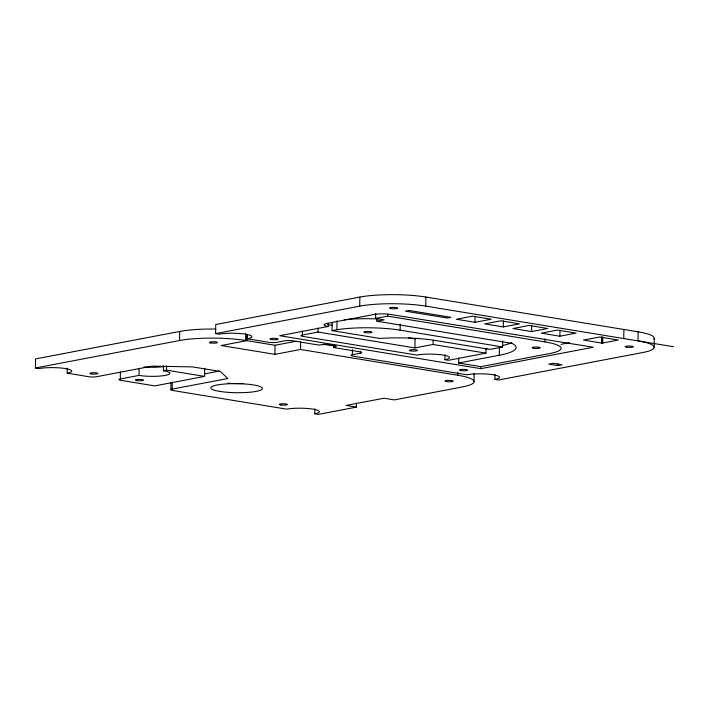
<?xml version="1.0" encoding="UTF-8"?>
<svg xmlns="http://www.w3.org/2000/svg" width="709" height="709" viewBox="0 0 709 709"><rect width="100%" height="100%" fill="white"/><g stroke="black" fill="none" stroke-linecap="round" stroke-linejoin="round"><path stroke-width="1.06" d="M356.467 403.084L356.423 407.117L318.438 414.357L314.805 413.764A18.602 3.261 0.7 0 0 312.935 409.137A18.602 3.261 0.7 0 0 286.693 409.155L172.766 390.482A5.53 0.966 0.7 0 1 172.207 389.108L227.864 378.509L220.331 371.454L192.618 366.907L152.249 366.11L96.592 376.709A5.53 0.966 0.7 0 1 88.785 376.718L67.195 373.182A18.602 3.261 0.7 0 0 65.325 368.556A18.602 3.261 0.7 0 0 39.075 368.574L35.45 367.971L35.565 358.905L179.687 331.449A46.821 8.207 0.7 0 1 215.82 329.047M67.195 373.182L67.258 368.139M204.688 368.334L204.591 376.399L154.73 385.9L120.858 380.343A5.53 0.966 0.7 0 1 120.3 378.969L120.388 371.915M120.3 378.969L139.017 375.407L139.106 368.352M139.017 375.407A18.602 3.261 0.7 0 0 165.268 375.389A18.602 3.261 0.7 0 0 163.398 370.763L163.46 365.72M163.398 370.763L166.544 370.16L166.588 366.128M170.869 389.79L170.958 382.736M172.207 389.108L172.296 382.045M35.45 367.971L179.581 340.524L179.687 331.449M638.127 331.821L638.02 340.887A46.821 8.207 0.7 0 1 642.726 352.533L498.595 379.98L494.962 379.386A18.602 3.261 0.7 0 0 493.092 374.76A18.602 3.261 0.7 0 0 466.85 374.777L352.922 356.104A5.53 0.966 0.7 0 1 352.364 354.73L360.456 353.197A5.53 0.966 0.7 0 0 359.897 351.815L333.788 347.543A9.953 1.746 0.7 0 0 332.787 345.061A9.953 1.746 0.7 0 0 318.749 345.07L292.631 340.79A5.53 0.966 0.7 0 0 284.832 340.799L276.749 342.341A5.53 0.966 0.7 0 1 268.941 342.341L247.352 338.805A18.602 3.261 0.7 0 0 245.482 334.178A18.602 3.261 0.7 0 0 219.232 334.196L215.607 333.602L215.713 324.527L359.844 297.08A46.821 8.207 0.7 0 1 425.887 297.036L638.127 331.821A46.821 8.207 0.7 0 1 654.026 339.062M296.362 341.215L275.03 345.274L245.615 340.48L245.704 333.425M246.838 334.621L246.759 340.666L221.164 345.54L274.924 354.349L300.519 349.475L457.863 375.265A46.821 8.207 0.7 0 1 462.569 386.901L394.328 399.903L384.021 398.21L346.107 405.433L356.423 407.117M247.352 338.805L247.397 334.772M274.924 354.349L275.03 345.274M300.519 349.475L300.616 341.41M486.028 348.11L485.966 353.153L448.558 360.278L444.933 359.685A18.602 3.261 0.7 0 0 443.063 355.058A18.602 3.261 0.7 0 0 416.812 355.076L302.885 336.403A5.53 0.966 0.7 0 1 302.335 335.029L302.38 330.997M314.805 413.764L314.867 408.721M302.335 335.029L318.022 332.042L318.075 328.01M328.267 326.459A12.168 2.136 0.7 0 1 327.044 323.437L373.785 314.53A12.168 2.136 0.7 0 1 379.005 313.972L380.538 313.919A12.168 2.136 0.7 0 1 390.951 314.521L593.256 347.242L480.826 368.662L279.727 335.703L328.267 326.459L328.302 323.428M502.672 340.896L502.601 346.949L489.804 349.386L433.199 340.107A52.617 9.226 0.7 0 0 379.802 338.45L332.078 330.633L332.175 322.568M333.788 347.543L333.824 344.512M332.078 330.633L336.908 329.712L337.023 320.636M352.364 354.73L352.426 349.697M215.607 333.602L359.738 306.146L359.844 297.08M360.456 353.197L360.482 351.177M376.931 318.19L376.896 321.212L384.136 319.839L375.584 318.438L375.646 313.396M375.584 318.438L387.655 316.134L387.681 314.122M502.601 346.949L400.142 330.155L400.213 324.102M318.022 332.042L414.951 347.924L415.066 338.858L418.257 338.246M673.55 346.719L425.772 306.111L425.887 297.036M414.951 347.924L433.048 344.477L433.102 340.444M444.933 359.685L444.995 354.642M457.863 375.265L457.899 372.243M544.964 338.884L544.929 341.906A46.821 8.207 0.7 0 1 549.635 353.552L480.844 366.65L458.617 363.008L458.679 357.965M474.002 381.788L474.099 373.723M475.003 322.303L491.186 319.218L472.522 316.161L456.339 319.245L475.003 322.303L475.074 316.258M480.826 368.662L480.853 366.642M494.962 379.386L495.024 374.352M458.617 363.008L499.287 355.244L499.384 347.18M503.301 326.938L519.484 323.862L500.82 320.805L484.637 323.88L503.301 326.938L503.381 320.893M531.599 331.582L547.782 328.497L529.118 325.44L512.944 328.524L531.599 331.582L531.679 325.528M557.717 365.605L562.06 364.772L553.153 363.318L548.801 364.142L557.717 365.605L557.744 363.584M559.897 336.217L576.08 333.133L557.416 330.075L541.242 333.159L559.897 336.217L559.977 330.172M601.48 343.032L601.551 336.988M602.127 343.138L618.301 340.054L599.637 336.997L583.463 340.081L602.127 343.138L602.198 337.085M602.712 343.023L602.783 336.979M623.76 338.556L623.867 329.481M654.159 347.419L654.274 338.344M204.431 373.918L219.418 371.064M485.488 348.828L487.624 348.42M560.934 344.352L569.584 342.704M387.655 316.134L544.929 341.906M376.896 321.212L511.942 343.351A68.826 12.071 0.7 0 1 499.287 355.244M327.939 324.571L332.299 325.289M408.535 337.785L415.066 338.858M433.048 344.477L485.966 353.153M323.579 344.166L334.497 345.957M166.544 370.16L204.591 376.399M359.738 306.146A46.821 8.207 0.7 0 1 425.772 306.111M336.908 329.712A46.821 8.207 0.7 0 1 400.142 330.155M179.581 340.524A46.821 8.207 0.7 0 1 245.615 340.48M163.664 366.597A18.602 3.261 0.7 0 1 143.918 366.916M243.054 383.569A25.808 4.529 0.7 0 1 227.554 383.223M344.211 319.724A46.821 8.207 0.7 0 1 377.454 318.917M511.818 342.66A68.826 12.071 0.7 0 1 503.186 345.372M409.102 310.48L405.486 311.162L447.264 318.013L450.889 317.322L409.102 310.48M390.925 308.592A4.059 0.709 0.7 0 0 397.563 308.264A4.059 0.709 0.7 0 0 392.254 307.396A4.059 0.709 0.7 0 0 390.925 308.592M626.65 347.224A4.059 0.709 0.7 0 0 633.288 346.896A4.059 0.709 0.7 0 0 627.979 346.027A4.059 0.709 0.7 0 0 626.65 347.224M271.458 339.549A4.059 0.709 0.7 0 0 278.096 339.221A4.059 0.709 0.7 0 0 272.788 338.353A4.059 0.709 0.7 0 0 271.458 339.549M460.859 370.585A4.059 0.709 0.7 0 0 467.497 370.266A4.059 0.709 0.7 0 0 462.188 369.398A4.059 0.709 0.7 0 0 460.859 370.585M365.224 332.636A4.059 0.709 0.7 0 0 371.862 332.317A4.059 0.709 0.7 0 0 366.553 331.44A4.059 0.709 0.7 0 0 365.224 332.636M410.821 350.884A4.059 0.709 0.7 0 0 417.459 350.565A4.059 0.709 0.7 0 0 412.151 349.688A4.059 0.709 0.7 0 0 410.821 350.884M136.828 380.609A4.059 0.709 0.7 0 0 143.466 380.29A4.059 0.709 0.7 0 0 138.158 379.412A4.059 0.709 0.7 0 0 136.828 380.609M280.702 404.963A4.059 0.709 0.7 0 0 287.34 404.635A4.059 0.709 0.7 0 0 282.031 403.767A4.059 0.709 0.7 0 0 280.702 404.963M91.301 373.918A4.059 0.709 0.7 0 0 97.939 373.599A4.059 0.709 0.7 0 0 92.631 372.721A4.059 0.709 0.7 0 0 91.301 373.918M210.768 342.961A4.059 0.709 0.7 0 0 217.406 342.642A4.059 0.709 0.7 0 0 212.097 341.765A4.059 0.709 0.7 0 0 210.768 342.961M533.567 348.243A4.059 0.709 0.7 0 0 540.205 347.915A4.059 0.709 0.7 0 0 534.896 347.047A4.059 0.709 0.7 0 0 533.567 348.243M446.493 381.593A4.059 0.709 0.7 0 0 453.131 381.274A4.059 0.709 0.7 0 0 447.822 380.405A4.059 0.709 0.7 0 0 446.493 381.593M219.755 391.403A25.808 4.529 0.7 0 0 261.993 389.338A25.808 4.529 0.7 0 0 228.227 383.799A25.808 4.529 0.7 0 0 219.755 391.403"/></g></svg>
